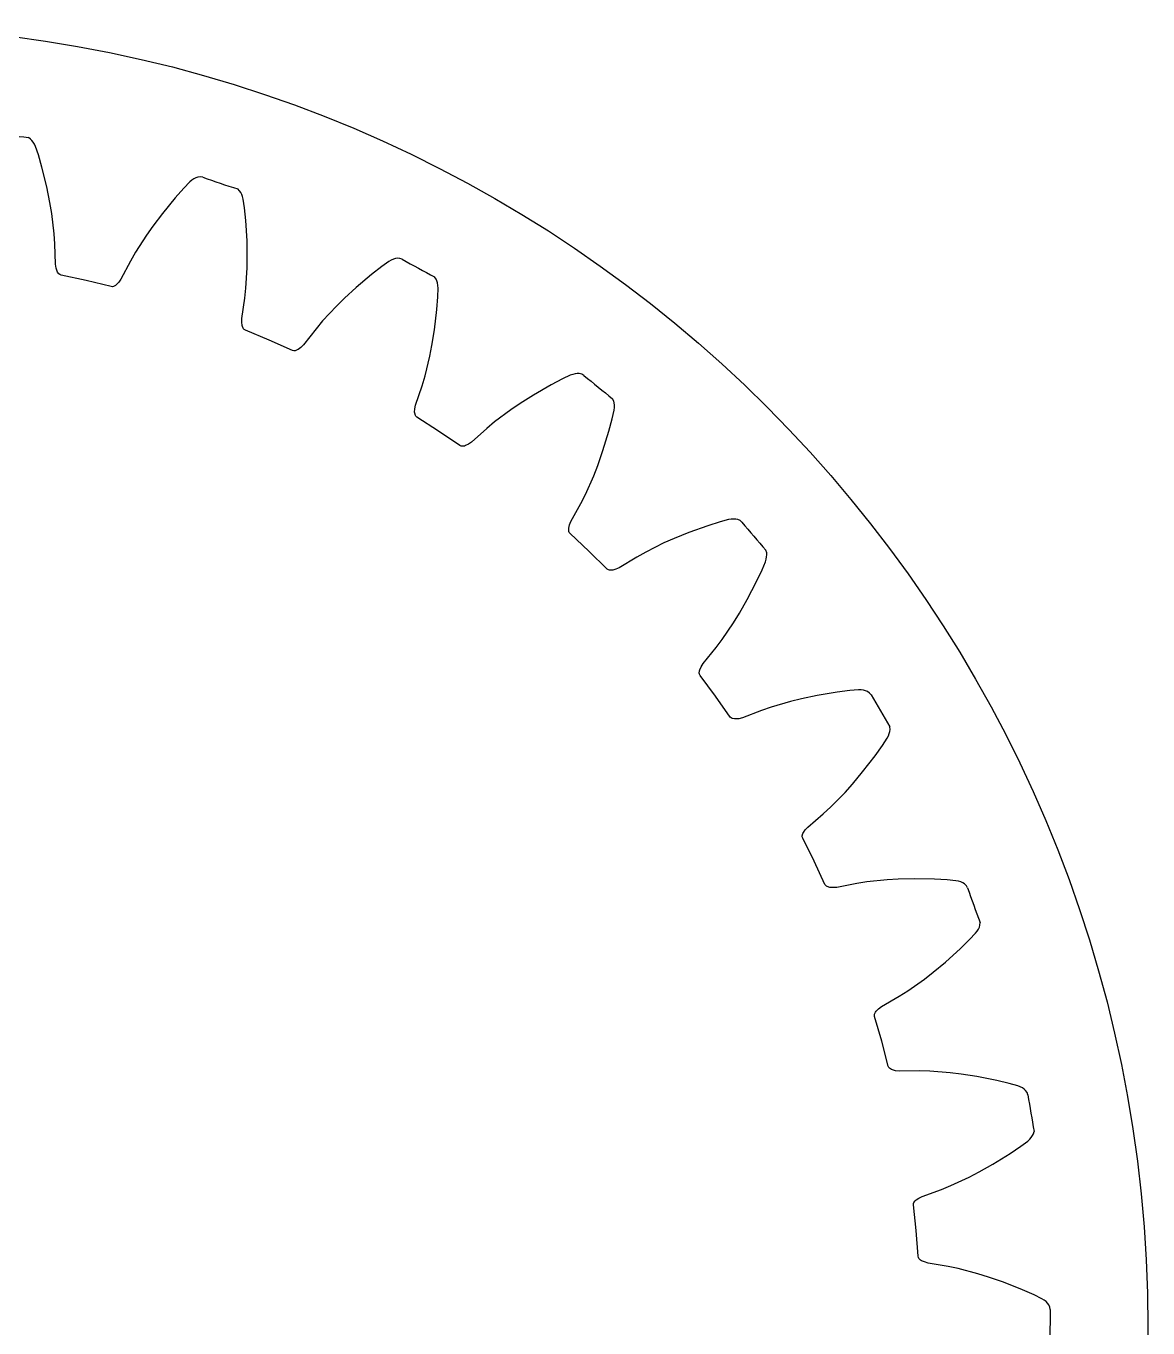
# Model space of a CAD drawing. Extents: x -40 to 40, y -40 to 40.
# Drawn here: x 5.49 to 40, y -0.04 to 40 of the extents above; entities that cross this region are included whole.
import ezdxf

# ---------------------------------------------------------------- set-up
doc = ezdxf.new("R2010")
doc.units = 0

msp = doc.modelspace()

# ---------------------------------------------------------------- linework, layer by layer
msp.add_circle((0, 0), 40)
msp.add_circle((0, 0), 40)
at = {"layer": 'layer0'}
for p, q in [((5.632, 36.526), (5.564, 36.57)), ((5.674, 36.483), (5.632, 36.526)), ((5.715, 36.429), (5.674, 36.483)), ((5.752, 36.365), (5.715, 36.429)), ((5.788, 36.291), (5.752, 36.365)), ((5.872, 36.036), (5.788, 36.291)), ((5.978, 35.657), (5.872, 36.036)), ((6.129, 35.051), (5.978, 35.657)), ((10.596, 35.26), (10.531, 35.208)), ((10.658, 35.301), (10.596, 35.26)), ((10.717, 35.332), (10.658, 35.301)), ((10.774, 35.352), (10.717, 35.332)), ((10.854, 35.363), (10.774, 35.352)), ((10.927, 35.349), (10.854, 35.363)), ((6.224, 34.573), (6.129, 35.051)), ((10.345, 35.015), (10.084, 34.719)), ((10.531, 35.208), (10.345, 35.015)), ((12.063, 34.933), (12.005, 34.989)), ((12.097, 34.884), (12.063, 34.933)), ((12.127, 34.824), (12.097, 34.884)), ((6.282, 34.234), (6.224, 34.573)), ((10.084, 34.719), (9.686, 34.239)), ((12.153, 34.754), (12.127, 34.824)), ((12.175, 34.674), (12.153, 34.754)), ((12.212, 34.408), (12.175, 34.674)), ((6.358, 33.615), (6.282, 34.234)), ((9.686, 34.239), (9.393, 33.85)), ((12.249, 34.016), (12.212, 34.408)), ((9.393, 33.85), (9.193, 33.57)), ((12.289, 33.393), (12.249, 34.016)), ((6.378, 33.305), (6.358, 33.615)), ((6.403, 32.672), (6.378, 33.305)), ((9.193, 33.57), (8.856, 33.045)), ((12.298, 32.906), (12.289, 33.393)), ((8.856, 33.045), (8.704, 32.774)), ((12.294, 32.562), (12.298, 32.906)), ((16.79, 32.831), (16.721, 32.801)), ((16.854, 32.851), (16.79, 32.831)), ((16.913, 32.86), (16.854, 32.851)), ((16.994, 32.856), (16.913, 32.86)), ((17.063, 32.83), (16.994, 32.856)), ((6.42, 32.559), (6.403, 32.672)), ((6.449, 32.466), (6.42, 32.559)), ((6.465, 32.432), (6.449, 32.466)), ((6.506, 32.375), (6.465, 32.432)), ((8.704, 32.774), (8.407, 32.215)), ((12.258, 31.94), (12.294, 32.562)), ((16.431, 32.605), (16.122, 32.361)), ((16.649, 32.762), (16.431, 32.605)), ((16.721, 32.801), (16.649, 32.762)), ((6.531, 32.355), (6.506, 32.375)), ((6.57, 32.339), (6.531, 32.355)), ((7.343, 32.173), (6.57, 32.339)), ((8.112, 31.987), (7.343, 32.173)), ((7.343, 32.173), (7.343, 32.173)), ((8.276, 32.049), (8.247, 32.025)), ((8.342, 32.121), (8.276, 32.049)), ((8.407, 32.215), (8.342, 32.121)), ((16.122, 32.361), (15.644, 31.959)), ((18.107, 32.218), (18.059, 32.283)), ((18.132, 32.163), (18.107, 32.218)), ((18.151, 32.099), (18.132, 32.163)), ((18.163, 32.025), (18.151, 32.099)), ((8.154, 31.985), (8.112, 31.987)), ((8.185, 31.992), (8.154, 31.985)), ((8.247, 32.025), (8.185, 31.992)), ((12.134, 31.004), (12.223, 31.63)), ((12.223, 31.63), (12.258, 31.94)), ((15.644, 31.959), (15.286, 31.629)), ((18.126, 31.282), (18.159, 31.675)), ((18.159, 31.675), (18.17, 31.943)), ((18.17, 31.943), (18.163, 32.025)), ((15.04, 31.389), (14.615, 30.933)), ((15.286, 31.629), (15.04, 31.389)), ((18.054, 30.662), (18.126, 31.282)), ((12.131, 30.89), (12.134, 31.004)), ((12.142, 30.793), (12.131, 30.89)), ((14.615, 30.933), (14.416, 30.693)), ((12.152, 30.756), (12.142, 30.793)), ((12.182, 30.693), (12.152, 30.756)), ((12.203, 30.669), (12.182, 30.693)), ((12.239, 30.646), (12.203, 30.669)), ((12.97, 30.344), (12.239, 30.646)), ((14.416, 30.693), (14.024, 30.196)), ((17.976, 30.181), (18.054, 30.662)), ((13.693, 30.024), (12.97, 30.344)), ((12.97, 30.344), (12.97, 30.344)), ((13.833, 30.038), (13.766, 30.016)), ((13.866, 30.056), (13.833, 30.038)), ((13.944, 30.115), (13.866, 30.056)), ((14.024, 30.196), (13.944, 30.115)), ((17.911, 29.844), (17.976, 30.181)), ((13.734, 30.015), (13.693, 30.024)), ((13.766, 30.016), (13.734, 30.015)), ((17.765, 29.238), (17.911, 29.844)), ((17.674, 28.94), (17.765, 29.238)), ((22.231, 29.262), (21.989, 29.147)), ((22.309, 29.289), (22.231, 29.262)), ((22.382, 29.305), (22.309, 29.289)), ((22.448, 29.313), (22.382, 29.305)), ((22.509, 29.312), (22.448, 29.313)), ((22.587, 29.294), (22.509, 29.312)), ((22.651, 29.256), (22.587, 29.294)), ((17.475, 28.339), (17.674, 28.94)), ((21.641, 28.962), (21.099, 28.652)), ((21.989, 29.147), (21.641, 28.962)), ((21.099, 28.652), (20.688, 28.391)), ((23.569, 28.467), (23.533, 28.539)), ((23.583, 28.408), (23.569, 28.467)), ((17.445, 28.13), (17.451, 28.227)), ((17.448, 28.092), (17.445, 28.13)), ((17.467, 28.025), (17.448, 28.092)), ((17.451, 28.227), (17.475, 28.339)), ((20.403, 28.199), (19.903, 27.826)), ((20.688, 28.391), (20.403, 28.199)), ((23.523, 27.923), (23.582, 28.185)), ((23.582, 28.185), (23.59, 28.267)), ((23.59, 28.342), (23.583, 28.408)), ((23.59, 28.267), (23.59, 28.342)), ((17.483, 27.998), (17.467, 28.025)), ((17.514, 27.968), (17.483, 27.998)), ((18.18, 27.541), (17.514, 27.968)), ((19.664, 27.626), (19.191, 27.207)), ((19.903, 27.826), (19.664, 27.626)), ((23.42, 27.543), (23.523, 27.923)), ((18.834, 27.097), (18.18, 27.541)), ((18.18, 27.541), (18.18, 27.541)), ((23.238, 26.946), (23.42, 27.543)), ((18.873, 27.08), (18.834, 27.097)), ((18.904, 27.076), (18.873, 27.08)), ((18.974, 27.085), (18.904, 27.076)), ((19.01, 27.097), (18.974, 27.085)), ((19.097, 27.141), (19.01, 27.097)), ((19.191, 27.207), (19.097, 27.141)), ((23.076, 26.487), (23.238, 26.946)), ((22.952, 26.166), (23.076, 26.487)), ((22.7, 25.596), (22.952, 26.166)), ((22.254, 24.764), (22.557, 25.319)), ((22.557, 25.319), (22.7, 25.596)), ((27.181, 24.834), (27.099, 24.823)), ((27.255, 24.838), (27.181, 24.834)), ((27.322, 24.834), (27.255, 24.838)), ((27.381, 24.822), (27.322, 24.834)), ((22.184, 24.525), (22.188, 24.563)), ((22.191, 24.455), (22.184, 24.525)), ((22.188, 24.563), (22.211, 24.658)), ((22.202, 24.426), (22.191, 24.455)), ((22.226, 24.391), (22.202, 24.426)), ((22.211, 24.658), (22.254, 24.764)), ((25.876, 24.424), (25.425, 24.241)), ((26.465, 24.633), (25.876, 24.424)), ((26.84, 24.752), (26.465, 24.633)), ((27.099, 24.823), (26.84, 24.752)), ((27.455, 24.79), (27.381, 24.822)), ((27.511, 24.741), (27.455, 24.79)), ((22.805, 23.852), (22.226, 24.391)), ((25.11, 24.103), (24.552, 23.825)), ((25.425, 24.241), (25.11, 24.103)), ((23.37, 23.298), (22.805, 23.852)), ((22.805, 23.852), (22.805, 23.852)), ((24.281, 23.671), (23.74, 23.343)), ((24.552, 23.825), (24.281, 23.671)), ((28.273, 23.801), (28.251, 23.879)), ((28.258, 23.601), (28.272, 23.674)), ((28.272, 23.674), (28.277, 23.741)), ((28.277, 23.741), (28.273, 23.801)), ((23.405, 23.275), (23.37, 23.298)), ((23.435, 23.265), (23.405, 23.275)), ((23.505, 23.262), (23.435, 23.265)), ((23.542, 23.267), (23.505, 23.262)), ((23.636, 23.295), (23.542, 23.267)), ((23.74, 23.343), (23.636, 23.295)), ((27.962, 22.919), (28.131, 23.274)), ((28.131, 23.274), (28.236, 23.521)), ((28.236, 23.521), (28.258, 23.601)), ((27.676, 22.363), (27.962, 22.919)), ((27.434, 21.941), (27.676, 22.363)), ((26.905, 21.131), (27.255, 21.647)), ((27.255, 21.647), (27.434, 21.941)), ((26.318, 20.392), (26.716, 20.884)), ((26.716, 20.884), (26.905, 21.131)), ((26.201, 20.1), (26.207, 20.17)), ((26.206, 20.069), (26.201, 20.1)), ((26.225, 20.031), (26.206, 20.069)), ((26.207, 20.17), (26.217, 20.206)), ((26.217, 20.206), (26.257, 20.295)), ((26.698, 19.397), (26.225, 20.031)), ((26.257, 20.295), (26.318, 20.392)), ((27.154, 18.751), (26.698, 19.397)), ((26.698, 19.397), (26.698, 19.397)), ((29.01, 19.232), (28.411, 19.058)), ((29.344, 19.312), (29.01, 19.232)), ((29.821, 19.411), (29.344, 19.312)), ((30.438, 19.511), (29.821, 19.411)), ((30.828, 19.562), (30.438, 19.511)), ((31.096, 19.585), (30.828, 19.562)), ((31.178, 19.582), (31.096, 19.585)), ((31.252, 19.572), (31.178, 19.582)), ((31.317, 19.556), (31.252, 19.572)), ((31.373, 19.534), (31.317, 19.556)), ((31.44, 19.489), (31.373, 19.534)), ((31.487, 19.431), (31.44, 19.489)), ((28.118, 18.955), (27.527, 18.729)), ((28.411, 19.058), (28.118, 18.955)), ((27.185, 18.722), (27.154, 18.751)), ((27.213, 18.707), (27.185, 18.722)), ((27.281, 18.691), (27.213, 18.707)), ((27.319, 18.69), (27.281, 18.691)), ((27.416, 18.7), (27.319, 18.69)), ((27.527, 18.729), (27.416, 18.7)), ((32.068, 18.37), (32.061, 18.451)), ((31.835, 17.877), (31.982, 18.102)), ((31.982, 18.102), (32.018, 18.176)), ((32.018, 18.176), (32.045, 18.246)), ((32.045, 18.246), (32.061, 18.31)), ((32.061, 18.31), (32.068, 18.37)), ((31.605, 17.557), (31.835, 17.877)), ((31.225, 17.062), (31.605, 17.557)), ((30.911, 16.689), (31.225, 17.062)), ((30.246, 15.988), (30.683, 16.433)), ((30.683, 16.433), (30.911, 16.689)), ((29.536, 15.365), (30.015, 15.778)), ((30.015, 15.778), (30.246, 15.988)), ((29.403, 15.2), (29.459, 15.281)), ((29.459, 15.281), (29.536, 15.365)), ((29.369, 15.099), (29.387, 15.167)), ((29.369, 15.067), (29.369, 15.099)), ((29.38, 15.026), (29.369, 15.067)), ((29.732, 14.318), (29.38, 15.026)), ((29.387, 15.167), (29.403, 15.2)), ((30.066, 13.601), (29.732, 14.318)), ((29.732, 14.318), (29.732, 14.318)), ((31.05, 13.629), (30.429, 13.513)), ((31.358, 13.679), (31.05, 13.629)), ((31.978, 13.743), (31.358, 13.679)), ((32.321, 13.762), (31.978, 13.743)), ((32.808, 13.774), (32.321, 13.762)), ((33.432, 13.763), (32.808, 13.774)), ((33.826, 13.743), (33.432, 13.763)), ((34.093, 13.718), (33.826, 13.743)), ((34.174, 13.7), (34.093, 13.718)), ((34.245, 13.678), (34.174, 13.7)), ((34.306, 13.65), (34.245, 13.678)), ((34.357, 13.618), (34.306, 13.65)), ((34.415, 13.562), (34.357, 13.618)), ((30.091, 13.567), (30.066, 13.601)), ((30.116, 13.547), (30.091, 13.567)), ((30.18, 13.519), (30.116, 13.547)), ((30.217, 13.511), (30.18, 13.519)), ((30.314, 13.504), (30.217, 13.511)), ((30.429, 13.513), (30.314, 13.504)), ((34.45, 13.497), (34.415, 13.562)), ((34.833, 12.349), (34.84, 12.429)), ((34.515, 11.906), (34.7, 12.1)), ((34.7, 12.1), (34.749, 12.167)), ((34.749, 12.167), (34.788, 12.231)), ((34.788, 12.231), (34.816, 12.291)), ((34.816, 12.291), (34.833, 12.349)), ((33.77, 11.213), (34.232, 11.632)), ((34.232, 11.632), (34.515, 11.906)), ((33.394, 10.902), (33.77, 11.213)), ((33.124, 10.69), (33.394, 10.902)), ((32.615, 10.33), (33.124, 10.69)), ((31.805, 9.844), (32.35, 10.165)), ((32.35, 10.165), (32.615, 10.33)), ((31.587, 9.581), (31.593, 9.612)), ((31.593, 9.612), (31.623, 9.676)), ((31.623, 9.676), (31.645, 9.706)), ((31.645, 9.706), (31.714, 9.775)), ((31.714, 9.775), (31.805, 9.844)), ((31.591, 9.539), (31.587, 9.581)), ((31.811, 8.779), (31.591, 9.539)), ((32.011, 8.014), (31.811, 8.779)), ((31.811, 8.779), (31.811, 8.779)), ((32.03, 7.976), (32.011, 8.014)), ((32.051, 7.952), (32.03, 7.976)), ((32.109, 7.913), (32.051, 7.952)), ((32.144, 7.899), (32.109, 7.913)), ((32.238, 7.875), (32.144, 7.899)), ((32.352, 7.862), (32.238, 7.875)), ((32.985, 7.866), (32.352, 7.862)), ((33.296, 7.86), (32.985, 7.866)), ((33.918, 7.812), (33.296, 7.86)), ((34.259, 7.769), (33.918, 7.812)), ((34.74, 7.695), (34.259, 7.769)), ((35.352, 7.572), (34.74, 7.695)), ((35.736, 7.483), (35.352, 7.572)), ((35.994, 7.41), (35.736, 7.483)), ((36.071, 7.378), (35.994, 7.41)), ((36.136, 7.343), (36.071, 7.378)), ((36.192, 7.305), (36.136, 7.343)), ((36.236, 7.265), (36.192, 7.305)), ((36.283, 7.199), (36.236, 7.265)), ((36.306, 7.129), (36.283, 7.199)), ((36.478, 5.931), (36.5, 6.009)), ((36.086, 5.551), (36.303, 5.71)), ((36.303, 5.71), (36.363, 5.767)), ((36.363, 5.767), (36.412, 5.823)), ((36.412, 5.823), (36.451, 5.877)), ((36.451, 5.877), (36.478, 5.931)), ((35.229, 5.003), (35.759, 5.333)), ((35.759, 5.333), (36.086, 5.551)), ((34.804, 4.764), (35.229, 5.003)), ((33.935, 4.341), (34.5, 4.604)), ((34.5, 4.604), (34.804, 4.764)), ((32.95, 3.955), (33.052, 4.007)), ((33.052, 4.007), (33.646, 4.225)), ((33.646, 4.225), (33.935, 4.341)), ((32.786, 3.745), (32.79, 3.787)), ((32.867, 2.958), (32.786, 3.745)), ((32.79, 3.787), (32.801, 3.817)), ((32.801, 3.817), (32.842, 3.874)), ((32.842, 3.874), (32.87, 3.899)), ((32.87, 3.899), (32.95, 3.955)), ((32.928, 2.17), (32.867, 2.958)), ((32.867, 2.958), (32.867, 2.958)), ((32.939, 2.129), (32.928, 2.17)), ((32.956, 2.102), (32.939, 2.129)), ((33.006, 2.053), (32.956, 2.102)), ((33.038, 2.032), (33.006, 2.053)), ((33.126, 1.992), (33.038, 2.032)), ((33.236, 1.959), (33.126, 1.992)), ((33.859, 1.85), (33.236, 1.959)), ((34.165, 1.789), (33.859, 1.85)), ((34.768, 1.63), (34.165, 1.789)), ((35.096, 1.527), (34.768, 1.63)), ((35.556, 1.368), (35.096, 1.527)), ((36.136, 1.138), (35.556, 1.368)), ((36.498, 0.981), (36.136, 1.138)), ((36.739, 0.864), (36.498, 0.981)), ((36.808, 0.819), (36.739, 0.864)), ((36.867, 0.773), (36.808, 0.819)), ((36.914, 0.726), (36.867, 0.773)), ((36.951, 0.678), (36.914, 0.726)), ((36.986, 0.605), (36.951, 0.678)), ((36.996, 0.531), (36.986, 0.605))]:
    msp.add_line(p, q, dxfattribs=at)
for centre, start, end in [((10.721, 76.236), 260.9656, 262.5934), ((24.161, 73.097), 250.6799, 252.3077), ((36.825, 67.608), 240.3942, 242.022), ((48.305, 59.946), 230.1084, 231.7363), ((58.232, 50.358), 219.8227, 221.4506), ((66.288, 39.151), 209.537, 211.1649), ((72.213, 26.685), 199.2513, 200.8791), ((75.818, 13.362), 188.9656, 190.5934), ((76.985, -0.39), 178.6799, 180.3077)]:
    msp.add_arc(centre, 40, start, end, dxfattribs=at)
at = {"layer": 'layer1'}
for p, q in [((5.632, 36.526), (5.564, 36.57)), ((5.674, 36.483), (5.632, 36.526)), ((5.715, 36.429), (5.674, 36.483)), ((5.752, 36.365), (5.715, 36.429)), ((5.788, 36.291), (5.752, 36.365)), ((5.872, 36.036), (5.788, 36.291)), ((5.978, 35.657), (5.872, 36.036)), ((6.129, 35.051), (5.978, 35.657)), ((10.596, 35.26), (10.531, 35.208)), ((10.658, 35.301), (10.596, 35.26)), ((10.717, 35.332), (10.658, 35.301)), ((10.774, 35.352), (10.717, 35.332)), ((10.854, 35.363), (10.774, 35.352)), ((10.927, 35.349), (10.854, 35.363)), ((6.224, 34.573), (6.129, 35.051)), ((10.345, 35.015), (10.084, 34.719)), ((10.531, 35.208), (10.345, 35.015)), ((12.063, 34.933), (12.005, 34.989)), ((12.097, 34.884), (12.063, 34.933)), ((12.127, 34.824), (12.097, 34.884)), ((6.282, 34.234), (6.224, 34.573)), ((10.084, 34.719), (9.686, 34.239)), ((12.153, 34.754), (12.127, 34.824)), ((12.175, 34.674), (12.153, 34.754)), ((12.212, 34.408), (12.175, 34.674)), ((6.358, 33.615), (6.282, 34.234)), ((9.686, 34.239), (9.393, 33.85)), ((12.249, 34.016), (12.212, 34.408)), ((9.393, 33.85), (9.193, 33.57)), ((12.289, 33.393), (12.249, 34.016)), ((6.378, 33.305), (6.358, 33.615)), ((6.403, 32.672), (6.378, 33.305)), ((9.193, 33.57), (8.856, 33.045)), ((12.298, 32.906), (12.289, 33.393)), ((8.856, 33.045), (8.704, 32.774)), ((12.294, 32.562), (12.298, 32.906)), ((16.79, 32.831), (16.721, 32.801)), ((16.854, 32.851), (16.79, 32.831)), ((16.913, 32.86), (16.854, 32.851)), ((16.994, 32.856), (16.913, 32.86)), ((17.063, 32.83), (16.994, 32.856)), ((6.42, 32.559), (6.403, 32.672)), ((6.449, 32.466), (6.42, 32.559)), ((6.465, 32.432), (6.449, 32.466)), ((6.506, 32.375), (6.465, 32.432)), ((8.704, 32.774), (8.407, 32.215)), ((12.258, 31.94), (12.294, 32.562)), ((16.431, 32.605), (16.122, 32.361)), ((16.649, 32.762), (16.431, 32.605)), ((16.721, 32.801), (16.649, 32.762)), ((6.531, 32.355), (6.506, 32.375)), ((6.57, 32.339), (6.531, 32.355)), ((7.343, 32.173), (6.57, 32.339)), ((8.112, 31.987), (7.343, 32.173)), ((7.343, 32.173), (7.343, 32.173)), ((8.276, 32.049), (8.247, 32.025)), ((8.342, 32.121), (8.276, 32.049)), ((8.407, 32.215), (8.342, 32.121)), ((16.122, 32.361), (15.644, 31.959)), ((18.107, 32.218), (18.059, 32.283)), ((18.132, 32.163), (18.107, 32.218)), ((18.151, 32.099), (18.132, 32.163)), ((18.163, 32.025), (18.151, 32.099)), ((8.154, 31.985), (8.112, 31.987)), ((8.185, 31.992), (8.154, 31.985)), ((8.247, 32.025), (8.185, 31.992)), ((12.134, 31.004), (12.223, 31.63)), ((12.223, 31.63), (12.258, 31.94)), ((15.644, 31.959), (15.286, 31.629)), ((18.126, 31.282), (18.159, 31.675)), ((18.159, 31.675), (18.17, 31.943)), ((18.17, 31.943), (18.163, 32.025)), ((15.04, 31.389), (14.615, 30.933)), ((15.286, 31.629), (15.04, 31.389)), ((18.054, 30.662), (18.126, 31.282)), ((12.131, 30.89), (12.134, 31.004)), ((12.142, 30.793), (12.131, 30.89)), ((14.615, 30.933), (14.416, 30.693)), ((12.152, 30.756), (12.142, 30.793)), ((12.182, 30.693), (12.152, 30.756)), ((12.203, 30.669), (12.182, 30.693)), ((12.239, 30.646), (12.203, 30.669)), ((12.97, 30.344), (12.239, 30.646)), ((14.416, 30.693), (14.024, 30.196)), ((17.976, 30.181), (18.054, 30.662)), ((13.693, 30.024), (12.97, 30.344)), ((12.97, 30.344), (12.97, 30.344)), ((13.833, 30.038), (13.766, 30.016)), ((13.866, 30.056), (13.833, 30.038)), ((13.944, 30.115), (13.866, 30.056)), ((14.024, 30.196), (13.944, 30.115)), ((17.911, 29.844), (17.976, 30.181)), ((13.734, 30.015), (13.693, 30.024)), ((13.766, 30.016), (13.734, 30.015)), ((17.765, 29.238), (17.911, 29.844)), ((17.674, 28.94), (17.765, 29.238)), ((22.231, 29.262), (21.989, 29.147)), ((22.309, 29.289), (22.231, 29.262)), ((22.382, 29.305), (22.309, 29.289)), ((22.448, 29.313), (22.382, 29.305)), ((22.509, 29.312), (22.448, 29.313)), ((22.587, 29.294), (22.509, 29.312)), ((22.651, 29.256), (22.587, 29.294)), ((17.475, 28.339), (17.674, 28.94)), ((21.641, 28.962), (21.099, 28.652)), ((21.989, 29.147), (21.641, 28.962)), ((21.099, 28.652), (20.688, 28.391)), ((23.569, 28.467), (23.533, 28.539)), ((23.583, 28.408), (23.569, 28.467)), ((17.445, 28.13), (17.451, 28.227)), ((17.448, 28.092), (17.445, 28.13)), ((17.467, 28.025), (17.448, 28.092)), ((17.451, 28.227), (17.475, 28.339)), ((20.403, 28.199), (19.903, 27.826)), ((20.688, 28.391), (20.403, 28.199)), ((23.523, 27.923), (23.582, 28.185)), ((23.582, 28.185), (23.59, 28.267)), ((23.59, 28.342), (23.583, 28.408)), ((23.59, 28.267), (23.59, 28.342)), ((17.483, 27.998), (17.467, 28.025)), ((17.514, 27.968), (17.483, 27.998)), ((18.18, 27.541), (17.514, 27.968)), ((19.664, 27.626), (19.191, 27.207)), ((19.903, 27.826), (19.664, 27.626)), ((23.42, 27.543), (23.523, 27.923)), ((18.834, 27.097), (18.18, 27.541)), ((18.18, 27.541), (18.18, 27.541)), ((23.238, 26.946), (23.42, 27.543)), ((18.873, 27.08), (18.834, 27.097)), ((18.904, 27.076), (18.873, 27.08)), ((18.974, 27.085), (18.904, 27.076)), ((19.01, 27.097), (18.974, 27.085)), ((19.097, 27.141), (19.01, 27.097)), ((19.191, 27.207), (19.097, 27.141)), ((23.076, 26.487), (23.238, 26.946)), ((22.952, 26.166), (23.076, 26.487)), ((22.7, 25.596), (22.952, 26.166)), ((22.254, 24.764), (22.557, 25.319)), ((22.557, 25.319), (22.7, 25.596)), ((27.181, 24.834), (27.099, 24.823)), ((27.255, 24.838), (27.181, 24.834)), ((27.322, 24.834), (27.255, 24.838)), ((27.381, 24.822), (27.322, 24.834)), ((22.184, 24.525), (22.188, 24.563)), ((22.191, 24.455), (22.184, 24.525)), ((22.188, 24.563), (22.211, 24.658)), ((22.202, 24.426), (22.191, 24.455)), ((22.226, 24.391), (22.202, 24.426)), ((22.211, 24.658), (22.254, 24.764)), ((25.876, 24.424), (25.425, 24.241)), ((26.465, 24.633), (25.876, 24.424)), ((26.84, 24.752), (26.465, 24.633)), ((27.099, 24.823), (26.84, 24.752)), ((27.455, 24.79), (27.381, 24.822)), ((27.511, 24.741), (27.455, 24.79)), ((22.805, 23.852), (22.226, 24.391)), ((25.11, 24.103), (24.552, 23.825)), ((25.425, 24.241), (25.11, 24.103)), ((23.37, 23.298), (22.805, 23.852)), ((22.805, 23.852), (22.805, 23.852)), ((24.281, 23.671), (23.74, 23.343)), ((24.552, 23.825), (24.281, 23.671)), ((28.273, 23.801), (28.251, 23.879)), ((28.258, 23.601), (28.272, 23.674)), ((28.272, 23.674), (28.277, 23.741)), ((28.277, 23.741), (28.273, 23.801)), ((23.405, 23.275), (23.37, 23.298)), ((23.435, 23.265), (23.405, 23.275)), ((23.505, 23.262), (23.435, 23.265)), ((23.542, 23.267), (23.505, 23.262)), ((23.636, 23.295), (23.542, 23.267)), ((23.74, 23.343), (23.636, 23.295)), ((27.962, 22.919), (28.131, 23.274)), ((28.131, 23.274), (28.236, 23.521)), ((28.236, 23.521), (28.258, 23.601)), ((27.676, 22.363), (27.962, 22.919)), ((27.434, 21.941), (27.676, 22.363)), ((26.905, 21.131), (27.255, 21.647)), ((27.255, 21.647), (27.434, 21.941)), ((26.318, 20.392), (26.716, 20.884)), ((26.716, 20.884), (26.905, 21.131)), ((26.201, 20.1), (26.207, 20.17)), ((26.206, 20.069), (26.201, 20.1)), ((26.225, 20.031), (26.206, 20.069)), ((26.207, 20.17), (26.217, 20.206)), ((26.217, 20.206), (26.257, 20.295)), ((26.698, 19.397), (26.225, 20.031)), ((26.257, 20.295), (26.318, 20.392)), ((27.154, 18.751), (26.698, 19.397)), ((26.698, 19.397), (26.698, 19.397)), ((29.01, 19.232), (28.411, 19.058)), ((29.344, 19.312), (29.01, 19.232)), ((29.821, 19.411), (29.344, 19.312)), ((30.438, 19.511), (29.821, 19.411)), ((30.828, 19.562), (30.438, 19.511)), ((31.096, 19.585), (30.828, 19.562)), ((31.178, 19.582), (31.096, 19.585)), ((31.252, 19.572), (31.178, 19.582)), ((31.317, 19.556), (31.252, 19.572)), ((31.373, 19.534), (31.317, 19.556)), ((31.44, 19.489), (31.373, 19.534)), ((31.487, 19.431), (31.44, 19.489)), ((28.118, 18.955), (27.527, 18.729)), ((28.411, 19.058), (28.118, 18.955)), ((27.185, 18.722), (27.154, 18.751)), ((27.213, 18.707), (27.185, 18.722)), ((27.281, 18.691), (27.213, 18.707)), ((27.319, 18.69), (27.281, 18.691)), ((27.416, 18.7), (27.319, 18.69)), ((27.527, 18.729), (27.416, 18.7)), ((32.068, 18.37), (32.061, 18.451)), ((31.835, 17.877), (31.982, 18.102)), ((31.982, 18.102), (32.018, 18.176)), ((32.018, 18.176), (32.045, 18.246)), ((32.045, 18.246), (32.061, 18.31)), ((32.061, 18.31), (32.068, 18.37)), ((31.605, 17.557), (31.835, 17.877)), ((31.225, 17.062), (31.605, 17.557)), ((30.911, 16.689), (31.225, 17.062)), ((30.246, 15.988), (30.683, 16.433)), ((30.683, 16.433), (30.911, 16.689)), ((29.536, 15.365), (30.015, 15.778)), ((30.015, 15.778), (30.246, 15.988)), ((29.403, 15.2), (29.459, 15.281)), ((29.459, 15.281), (29.536, 15.365)), ((29.369, 15.099), (29.387, 15.167)), ((29.369, 15.067), (29.369, 15.099)), ((29.38, 15.026), (29.369, 15.067)), ((29.732, 14.318), (29.38, 15.026)), ((29.387, 15.167), (29.403, 15.2)), ((30.066, 13.601), (29.732, 14.318)), ((29.732, 14.318), (29.732, 14.318)), ((31.05, 13.629), (30.429, 13.513)), ((31.358, 13.679), (31.05, 13.629)), ((31.978, 13.743), (31.358, 13.679)), ((32.321, 13.762), (31.978, 13.743)), ((32.808, 13.774), (32.321, 13.762)), ((33.432, 13.763), (32.808, 13.774)), ((33.826, 13.743), (33.432, 13.763)), ((34.093, 13.718), (33.826, 13.743)), ((34.174, 13.7), (34.093, 13.718)), ((34.245, 13.678), (34.174, 13.7)), ((34.306, 13.65), (34.245, 13.678)), ((34.357, 13.618), (34.306, 13.65)), ((34.415, 13.562), (34.357, 13.618)), ((30.091, 13.567), (30.066, 13.601)), ((30.116, 13.547), (30.091, 13.567)), ((30.18, 13.519), (30.116, 13.547)), ((30.217, 13.511), (30.18, 13.519)), ((30.314, 13.504), (30.217, 13.511)), ((30.429, 13.513), (30.314, 13.504)), ((34.45, 13.497), (34.415, 13.562)), ((34.833, 12.349), (34.84, 12.429)), ((34.515, 11.906), (34.7, 12.1)), ((34.7, 12.1), (34.749, 12.167)), ((34.749, 12.167), (34.788, 12.231)), ((34.788, 12.231), (34.816, 12.291)), ((34.816, 12.291), (34.833, 12.349)), ((33.77, 11.213), (34.232, 11.632)), ((34.232, 11.632), (34.515, 11.906)), ((33.394, 10.902), (33.77, 11.213)), ((33.124, 10.69), (33.394, 10.902)), ((32.615, 10.33), (33.124, 10.69)), ((31.805, 9.844), (32.35, 10.165)), ((32.35, 10.165), (32.615, 10.33)), ((31.587, 9.581), (31.593, 9.612)), ((31.593, 9.612), (31.623, 9.676)), ((31.623, 9.676), (31.645, 9.706)), ((31.645, 9.706), (31.714, 9.775)), ((31.714, 9.775), (31.805, 9.844)), ((31.591, 9.539), (31.587, 9.581)), ((31.811, 8.779), (31.591, 9.539)), ((32.011, 8.014), (31.811, 8.779)), ((31.811, 8.779), (31.811, 8.779)), ((32.03, 7.976), (32.011, 8.014)), ((32.051, 7.952), (32.03, 7.976)), ((32.109, 7.913), (32.051, 7.952)), ((32.144, 7.899), (32.109, 7.913)), ((32.238, 7.875), (32.144, 7.899)), ((32.352, 7.862), (32.238, 7.875)), ((32.985, 7.866), (32.352, 7.862)), ((33.296, 7.86), (32.985, 7.866)), ((33.918, 7.812), (33.296, 7.86)), ((34.259, 7.769), (33.918, 7.812)), ((34.74, 7.695), (34.259, 7.769)), ((35.352, 7.572), (34.74, 7.695)), ((35.736, 7.483), (35.352, 7.572)), ((35.994, 7.41), (35.736, 7.483)), ((36.071, 7.378), (35.994, 7.41)), ((36.136, 7.343), (36.071, 7.378)), ((36.192, 7.305), (36.136, 7.343)), ((36.236, 7.265), (36.192, 7.305)), ((36.283, 7.199), (36.236, 7.265)), ((36.306, 7.129), (36.283, 7.199)), ((36.478, 5.931), (36.5, 6.009)), ((36.086, 5.551), (36.303, 5.71)), ((36.303, 5.71), (36.363, 5.767)), ((36.363, 5.767), (36.412, 5.823)), ((36.412, 5.823), (36.451, 5.877)), ((36.451, 5.877), (36.478, 5.931)), ((35.229, 5.003), (35.759, 5.333)), ((35.759, 5.333), (36.086, 5.551)), ((34.804, 4.764), (35.229, 5.003)), ((33.935, 4.341), (34.5, 4.604)), ((34.5, 4.604), (34.804, 4.764)), ((32.95, 3.955), (33.052, 4.007)), ((33.052, 4.007), (33.646, 4.225)), ((33.646, 4.225), (33.935, 4.341)), ((32.786, 3.745), (32.79, 3.787)), ((32.867, 2.958), (32.786, 3.745)), ((32.79, 3.787), (32.801, 3.817)), ((32.801, 3.817), (32.842, 3.874)), ((32.842, 3.874), (32.87, 3.899)), ((32.87, 3.899), (32.95, 3.955)), ((32.928, 2.17), (32.867, 2.958)), ((32.867, 2.958), (32.867, 2.958)), ((32.939, 2.129), (32.928, 2.17)), ((32.956, 2.102), (32.939, 2.129)), ((33.006, 2.053), (32.956, 2.102)), ((33.038, 2.032), (33.006, 2.053)), ((33.126, 1.992), (33.038, 2.032)), ((33.236, 1.959), (33.126, 1.992)), ((33.859, 1.85), (33.236, 1.959)), ((34.165, 1.789), (33.859, 1.85)), ((34.768, 1.63), (34.165, 1.789)), ((35.096, 1.527), (34.768, 1.63)), ((35.556, 1.368), (35.096, 1.527)), ((36.136, 1.138), (35.556, 1.368)), ((36.498, 0.981), (36.136, 1.138)), ((36.739, 0.864), (36.498, 0.981)), ((36.808, 0.819), (36.739, 0.864)), ((36.867, 0.773), (36.808, 0.819)), ((36.914, 0.726), (36.867, 0.773)), ((36.951, 0.678), (36.914, 0.726)), ((36.986, 0.605), (36.951, 0.678)), ((36.996, 0.531), (36.986, 0.605))]:
    msp.add_line(p, q, dxfattribs=at)
for centre, start, end in [((10.721, 76.236), 260.9656, 262.5934), ((24.161, 73.097), 250.6799, 252.3077), ((36.825, 67.608), 240.3942, 242.022), ((48.305, 59.946), 230.1084, 231.7363), ((58.232, 50.358), 219.8227, 221.4506), ((66.288, 39.151), 209.537, 211.1649), ((72.213, 26.685), 199.2513, 200.8791), ((75.818, 13.362), 188.9656, 190.5934), ((76.985, -0.39), 178.6799, 180.3077)]:
    msp.add_arc(centre, 40, start, end, dxfattribs=at)

doc.saveas('drawing.dxf')
